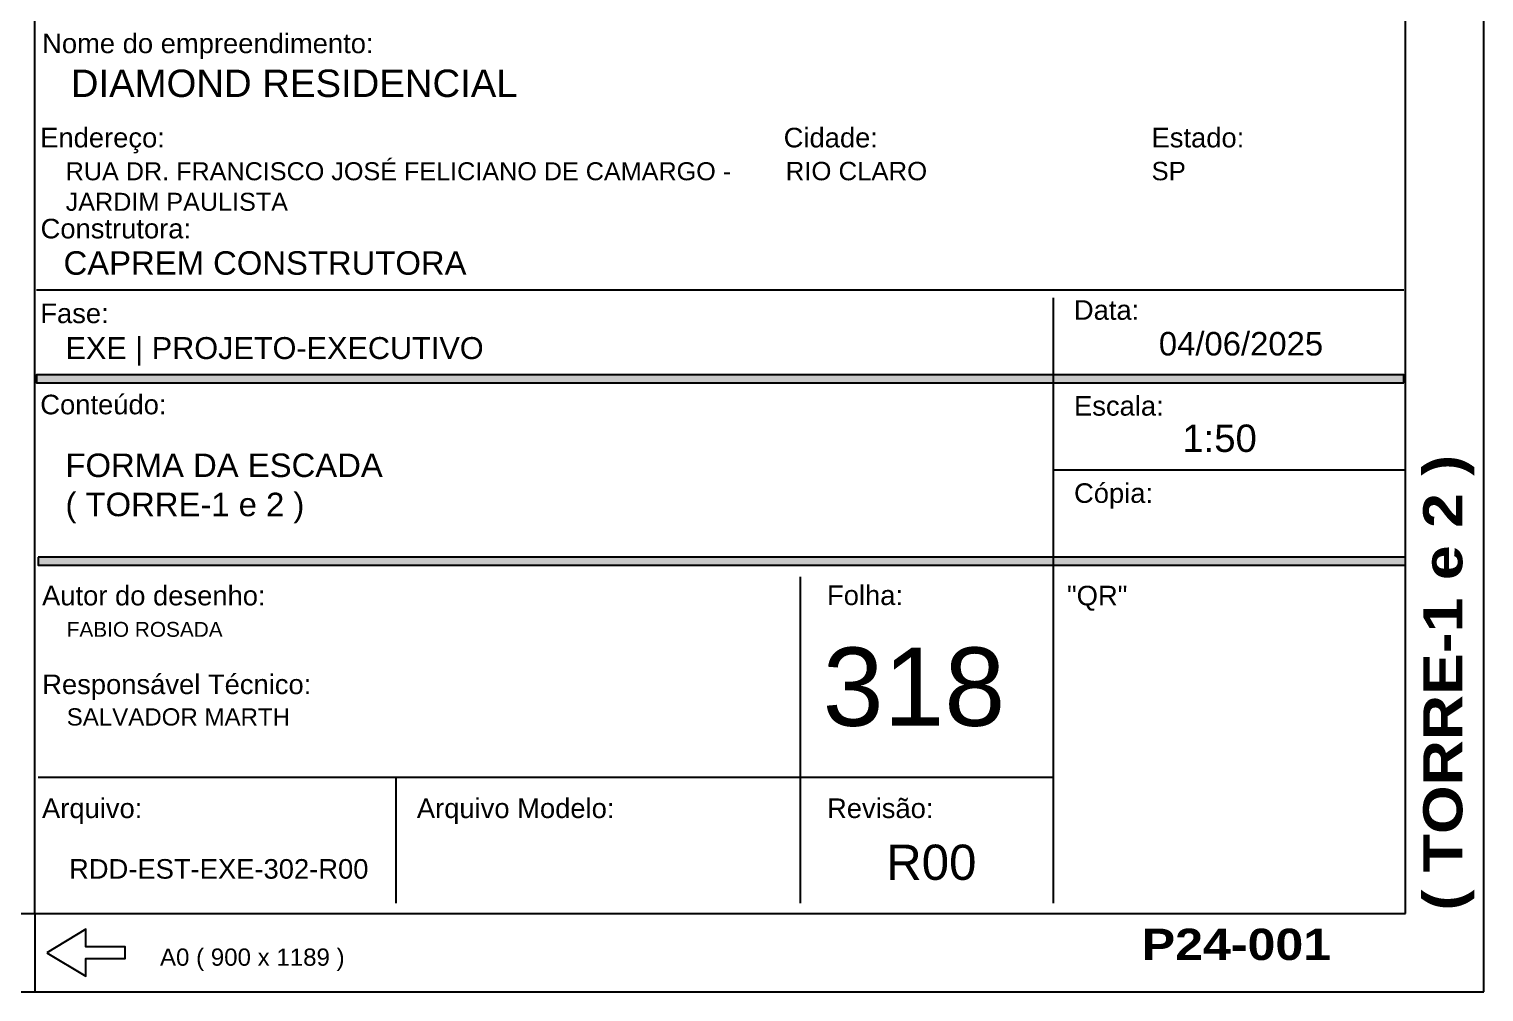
# Model space of a CAD drawing. Extents: x 0 to 5945, y 0 to 4205.
# Drawn here: x 5016 to 5945, y 0 to 615 of the extents above; entities that cross this region are included whole.
import ezdxf

# ---------------------------------------------------------------- set-up
doc = ezdxf.new("R2010")
doc.units = 0
doc.header["$MEASUREMENT"] = 0
for name, color, linetype in [('MTH-179', 1, 'CONTINUOUS'), ('MTH-230', 1, 'CONTINUOUS'), ('MTH-CARIMBO-TXT1', 1, 'CONTINUOUS'), ('MTH-CARIMBO-TXT2', 1, 'CONTINUOUS'), ('MTH-CARIMBOEFORMATO', 1, 'CONTINUOUS'), ('MTH-MARGEM', 5, 'CONTINUOUS'), ('MTH-TXT-NEGRITO', 5, 'CONTINUOUS'), ('MTH-TXT-NOTAS', 3, 'CONTINUOUS')]:
    doc.layers.add(name, color=color, linetype=linetype)
doc.styles.add('TQS_ARIAL', font='arial.ttf')
doc.styles.add('TQS_ARIAL_BLACK', font='ariblk.ttf')

msp = doc.modelspace()

# ---------------------------------------------------------------- linework, layer by layer
at = {"layer": 'MTH-179', "linetype": 'Continuous'}
for p, q in [((5945, 0), (5945, 4205.000488)), ((5019.999995, 50), (5019.999995, 0)), ((0, 0), (5945, 0))]:
    msp.add_line(p, q, dxfattribs=at)
msp.add_lwpolyline([(5027.499995, 25), (5052.499995, 10), (5052.499995, 21.25), (5077.499995, 21.25), (5077.499995, 28.75), (5052.499995, 28.75), (5052.499995, 40), (5027.499995, 25)], dxfattribs=at)
at = {"layer": 'MTH-230', "linetype": 'Continuous'}
for q in [(5019.999995, 4155.000488), (5019.999995, 1166.068479)]:
    msp.add_line((5019.999995, 50), q, dxfattribs=at)
at = {"layer": 'MTH-CARIMBO-TXT2', "linetype": 'Continuous'}
for p, q in [((5669.999995, 443.257487), (5669.999995, 56.666667)), ((5894.999995, 333.258347), (5669.999995, 333.258347)), ((5508.558708, 265.140638), (5508.558708, 136.856663)), ((5250.44338, 136.856663), (5250.44338, 56.666667)), ((5508.558708, 136.856663), (5508.558708, 56.666667))]:
    msp.add_line(p, q, dxfattribs=at)
for points in [[(5893.979508, 448.085186), (5020.988338, 448.085186)], [(5893.979508, 388.952225), (5893.979508, 394.081162), (5020.988338, 394.081162), (5020.988338, 388.952225), (5893.979508, 388.952225)], [(5022.008826, 277.564468), (5022.008826, 272.435532), (5894.999995, 272.435532), (5894.999995, 277.564468), (5022.008826, 277.564468)], [(5669.999995, 136.856663), (5022.008826, 136.856663)]]:
    msp.add_lwpolyline(points, dxfattribs=at)
for points in [[(5893.979508, 388.952225), (5893.979508, 394.081162), (5020.988338, 394.081162)], [(5893.979508, 388.952225), (5020.988338, 394.081162), (5020.988338, 388.952225)], [(5893.979508, 388.952225), (5020.988338, 388.952225), (5893.979508, 388.952225)], [(5022.008826, 277.564468), (5022.008826, 272.435532), (5894.999995, 272.435532)], [(5022.008826, 277.564468), (5894.999995, 272.435532), (5894.999995, 277.564468)], [(5022.008826, 277.564468), (5894.999995, 277.564468), (5022.008826, 277.564468)]]:
    msp.add_solid(points, dxfattribs=at)
at = {"layer": 'MTH-MARGEM', "linetype": 'Continuous'}
for p, q in [((5895, 49.999954), (5895, 4155.000488)), ((175, 50), (5895, 50))]:
    msp.add_line(p, q, dxfattribs=at)

# ---------------------------------------------------------------- texts
at = {"layer": 'MTH-CARIMBO-TXT1', "linetype": 'Continuous', "style": 'TQS_ARIAL'}
for s, height, p in [('DIAMOND RESIDENCIAL', 17.5, (5042.898895, 571.456446)), ('RUA DR. FRANCISCO JOSÉ FELICIANO DE CAMARGO -', 11.5, (5039.609681, 518.285972)), ('RIO CLARO', 11.75, (5499.272076, 518.285972)), ('SP', 11.75, (5732.815314, 518.285972)), ('JARDIM PAULISTA', 11.5, (5039.609681, 498.785972)), ('EXE | PROJETO-EXECUTIVO', 14, (5039.47019, 404.130367)), ('FORMA DA ESCADA', 15, (5039.47019, 328.775287)), ('( TORRE-1 e 2 )', 15, (5039.47019, 303.775287)), ('318', 50, (5522.87398, 169.907194))]:
    msp.add_text(s, height=height, dxfattribs=at).set_placement(p)
at = {"layer": 'MTH-CARIMBOEFORMATO', "linetype": 'Continuous', "style": 'TQS_ARIAL'}
msp.add_text('A0 ( 900 x 1189 )', height=11, dxfattribs=at).set_placement((5099.805015, 16.708765))
at = {"layer": 'MTH-TXT-NEGRITO', "linetype": 'Continuous', "style": 'TQS_ARIAL_BLACK'}
msp.add_text('( TORRE-1 e 2 )', height=25, rotation=90, dxfattribs=at).set_placement((5931.258662, 51.971314))
msp.add_text('P24-001', height=20, dxfattribs=at).set_placement((5726.557614, 20.372131))
at = {"layer": 'MTH-TXT-NOTAS', "linetype": 'Continuous', "style": 'TQS_ARIAL'}
for s, height, p in [('Nome do empreendimento:', 12.5, (5024.567701, 599.457105)), ('Endereço:', 12.5, (5023.341287, 539.268715)), ('Cidade:', 12.5, (5497.966089, 539.268715)), ('Estado:', 12.5, (5732.815314, 539.268715)), ('Construtora:', 12.5, (5023.594287, 481.17138)), ('CAPREM CONSTRUTORA', 15, (5038.23728, 457.954757)), ('Fase:', 12.5, (5023.387725, 427.054498)), ('Data:', 12.5, (5683.243602, 429.194866)), ('04/06/2025', 15, (5737.495812, 406.399258)), ('Conteúdo:', 12.5, (5023.387725, 368.836295)), ('Escala:', 12.5, (5683.333329, 367.971777)), ('1:50', 17.5, (5752.468348, 344.799658)), ('Cópia:', 12.5, (5683.333329, 312.277898)), ('Folha:', 12.5, (5525.639265, 247.037873)), ('Autor do desenho:', 12.5, (5024.52054, 246.823362)), ('"QR"', 12.5, (5678.83117, 246.823362)), ('FABIO ROSADA', 9.5, (5040.259098, 226.758738)), ('Responsável Técnico:', 12.5, (5024.623297, 190.169304)), ('SALVADOR MARTH', 11, (5040.259098, 170.10468)), ('Arquivo:', 12.5, (5024.481822, 111.02333)), ('Arquivo Modelo:', 12.5, (5263.776714, 111.02333)), ('Revisão:', 12.5, (5525.66057, 111.02333)), ('R00', 22.5, (5563.3886, 71.535592)), ('RDD-EST-EXE-302-R00', 12.5, (5041.751477, 72.3036))]:
    msp.add_text(s, height=height, dxfattribs=at).set_placement(p)

doc.saveas('drawing.dxf')
